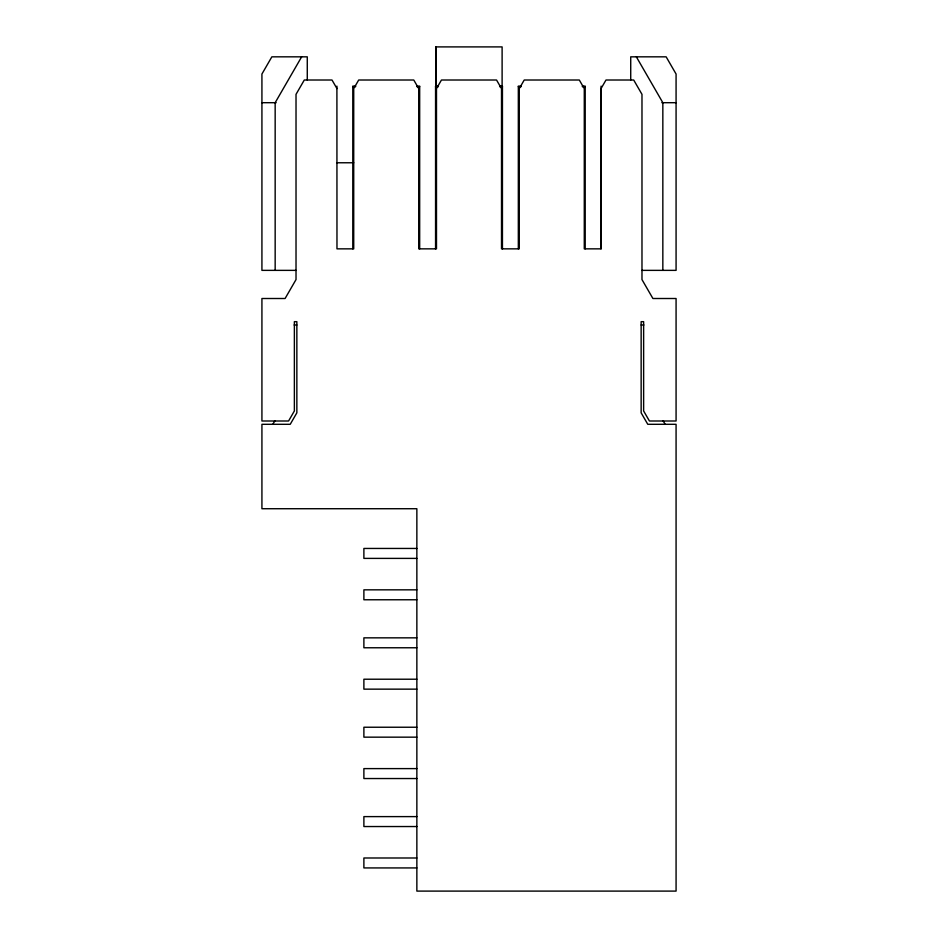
<?xml version="1.0" encoding="UTF-8"?>
<svg xmlns="http://www.w3.org/2000/svg" width="938" height="938" viewBox="0 0 938 938"><rect width="100%" height="100%" fill="white"/><g stroke="black" fill="none" stroke-linecap="round" stroke-linejoin="round"><path stroke-width="1.41" d="M435.889 46.9L435.889 87.199L435.889 46.9L502.111 46.9L502.111 87.199M301.649 56.831L275.162 102.699L275.162 270.367M272.852 424.304L274.916 420.716M355.631 86.132L352.794 86.132L352.794 248.851M416.835 86.132L419.673 86.132L419.673 248.851M438.398 86.132L435.56 86.132L435.56 248.851M499.602 86.132L502.44 86.132L502.44 248.851M521.165 86.132L518.327 86.132L518.327 248.851M582.369 86.132L585.206 86.132L585.206 248.851M352.794 86.671L355.631 86.671M416.835 86.671L419.673 86.671M435.56 86.671L438.398 86.671M499.602 86.671L502.44 86.671M518.327 86.671L521.165 86.671M582.369 86.671L585.206 86.671M261.925 102.699L276.135 102.699M661.865 102.699L676.075 102.699M336.976 162.766L353.72 162.766M601.094 86.132L601.094 248.851L584.28 248.851L584.28 88.606L579.309 80.011L524.225 80.011L519.253 88.606L519.253 248.851L501.513 248.851L501.513 88.606L496.542 80.011L441.458 80.011L436.487 88.606L436.487 248.851L418.747 248.851L418.747 88.606L413.775 80.011L358.691 80.011L353.72 88.606L353.72 248.851L336.976 248.851L336.906 86.132M296.021 270.367L261.925 270.367L261.925 74.032L271.856 56.831L307.277 56.831L307.277 80.011M641.979 270.367L676.075 270.367L676.075 74.032L666.144 56.831L630.723 56.831L630.723 80.011M294.133 324.994L296.854 324.994M641.146 324.994L643.867 324.994M416.859 548.449L363.885 548.449L363.885 558.391L416.859 558.391M416.859 589.838L363.885 589.838L363.885 599.769L416.859 599.769M416.859 637.84L363.885 637.84L363.885 647.771L416.859 647.771M416.859 679.218L363.885 679.218L363.885 689.149L416.859 689.149M416.859 727.231L363.885 727.231L363.885 737.162L416.859 737.162M416.859 768.609L363.885 768.609L363.885 778.54L416.859 778.54M416.859 816.611L363.885 816.611L363.885 826.542L416.859 826.542M416.859 857.989L363.885 857.989L363.885 867.931L416.859 867.931M636.351 56.831L662.838 102.699L662.838 270.367M663.084 420.716L665.148 424.304M336.976 88.606L332.005 80.011L304.299 80.011L296.021 94.339L296.021 279.583L285.093 298.507L261.925 298.507L261.925 420.998L288.576 420.998L294.368 410.961L294.368 321.675L296.854 321.675L296.854 412.837L290.229 424.304L261.925 424.304L261.925 508.724L416.859 508.724L416.859 891.1L676.075 891.1L676.075 424.304L647.771 424.304L641.146 412.837L641.146 321.675L643.632 321.675L643.632 410.961L649.424 420.998L676.075 420.998L676.075 298.507L652.907 298.507L641.979 279.583L641.979 94.339L633.701 80.011L605.995 80.011L601.024 88.606L601.024 248.851"/></g></svg>
